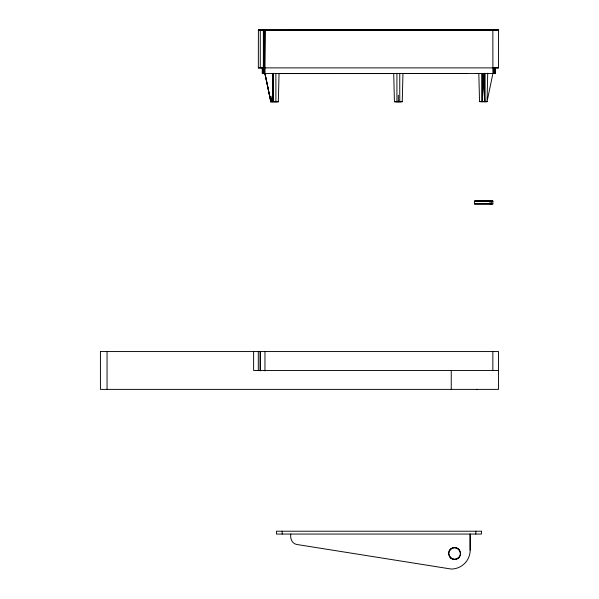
<?xml version="1.0" encoding="UTF-8"?>
<svg xmlns="http://www.w3.org/2000/svg" width="599" height="599" viewBox="0 0 599 599"><rect width="100%" height="100%" fill="white"/><g stroke="black" fill="none" stroke-linecap="round" stroke-linejoin="round"><path stroke-width="0.9" d="M107.049 389.387L107.049 351.561M253.617 351.561L253.617 370.474L498.525 370.474M258.296 370.474L258.296 351.561M260.236 370.474L260.236 351.561L260.236 370.938M264.96 370.938L264.96 351.561M272.987 73.273L272.979 101.635L273.458 101.635L270.875 101.635L264.96 73.557L270.808 101.74L278.318 101.74L279.037 73.827M275.884 73.452L275.884 101.635L273.758 101.635M451.242 389.387L451.242 370.474M470.155 550.137L470.155 534.061L470.155 550.137A18.913 18.913 0 0 1 451.242 569.05L296.857 544.484C291.998 543.787 289.968 538.434 290.8 534.061M484.831 73.265L484.816 101.628L485.901 101.628L480.982 101.628L487.346 101.628L485.572 101.628M492.85 30.175L492.902 73.445L487.054 101.628L487.706 73.265M492.85 370.474L492.85 351.561M481.955 101.628L482.083 73.445L483.445 73.452L484.816 101.628L481.311 101.628M456.453 30.055L479.664 29.957M264.181 29.95L264.181 67.777L264.444 30.062L264.496 67.777L265.013 30.062M263.365 29.95L263.365 67.777L264.129 30.062L264.181 67.777M393.715 73.827L394.434 101.733L395.258 101.733L402.243 101.733L402.955 73.827M271.055 96.147L271.085 101.635M271.04 101.74L270.913 99.921L270.516 101.74L277.18 101.733M270.965 99.007L270.808 101.74L270.741 99M271.062 98.011L270.853 101.635L270.785 98.835M480.226 30.07L481.978 30.07L479.005 30.07L479.627 30.01M449.317 550.968L449.782 550.174M495.021 67.889L498.473 67.882L498.57 29.95L258.296 30.175L498.525 30.062L497.762 30.062M262.669 67.889L258.341 67.889L498.525 67.882M262.317 67.889L262.407 73.565L264.96 73.565L270.83 101.74M498.57 29.957L497.297 30.167M495.545 67.777C495.088 80.7 495.77 68.548 495.141 67.882M492.895 73.452L495.545 73.452M459.575 556.538L458.999 557.325M449.924 549.972L450.613 549.216M458.864 557.474C456.985 559.616 453.458 559.99 451.189 558.253M450.725 549.111C452.807 547.157 456.371 547.157 458.445 549.111M458.033 558.223C464.495 553.955 456.535 543.495 450.665 549.156C445.222 553.573 452.267 562.753 457.98 558.253M466.973 73.505L402.378 73.557M482.083 73.445L482.21 101.628M400.798 101.733L395.879 101.733M483.947 101.628L487.032 101.628M478.826 73.722L479.537 101.628L481.491 101.628M278.318 101.74L277.801 101.74M397.833 101.733L401.098 101.733M402.243 101.733L401.42 101.733M275.106 101.635L273.241 101.635M479.589 101.628L481.079 101.635M490.057 201.114L492.872 201.122L492.872 203.959L474.445 203.967L474.43 201.114L490.072 201.129L490.072 203.967M260.236 30.062L258.573 30.062M296.812 29.965L297.104 30.16M296.767 30.077L297.149 30.055M498.473 30.062L258.341 30.062M277.846 101.635L278.318 101.635L274.971 101.635M272.051 101.74L272.47 101.733M395.258 101.733L397.332 101.733M394.958 101.733L394.434 101.733M492.872 203.959L474.453 203.967M459.673 30.16L460.272 29.965L459.762 29.965M479.005 30.07L479.619 30.062M262.362 67.777L262.317 73.565L495.193 73.452M278.632 73.565L394.127 73.557M479.058 73.557L477.126 73.505M396.92 101.358L399.758 101.358L399.758 73.31M477.014 389.387L477.5 389.387M276.925 101.635L275.697 101.635M482.023 101.628L482.435 101.628M481.469 30.062L481.978 30.07M451.099 558.186L450.306 557.474M458.564 549.216L459.246 549.972M450.171 557.325L449.602 556.538M459.396 550.174L459.852 550.968M482.487 73.452L484.816 101.628L484.816 73.452M491.577 201.122L491.577 203.959M495.455 67.777L495.5 73.557M494.774 67.777L494.774 73.452M494.22 67.777L494.22 73.445M493.583 67.777L493.583 73.445M475.831 531.223L475.831 534.061M398.342 95.219L398.342 101.733M396.92 73.31L396.92 101.733M282.159 531.223L282.159 534.061M265.013 29.95L265.013 73.452M264.488 29.95L264.496 67.777M264.324 67.777L264.324 73.452M263.687 67.777L263.687 73.452M263.141 67.777L263.141 73.452M262.721 67.777L262.721 73.452M260.28 29.957L260.28 67.777M258.394 29.957L258.341 67.889M100.43 351.561L100.43 389.387L498.525 389.387L498.525 351.561L100.43 351.561M272.979 73.452L272.979 101.635L272.979 73.452M492.857 201.107L474.453 201.129L492.872 201.122M481.499 531.223L276.483 531.223L276.483 534.061L481.499 534.061L481.499 531.223M450.665 557.871A5.863 5.863 0 0 0 460.324 554.734A5.863 5.863 0 0 0 452.777 547.935A5.863 5.863 0 0 0 450.665 557.871"/></g></svg>
